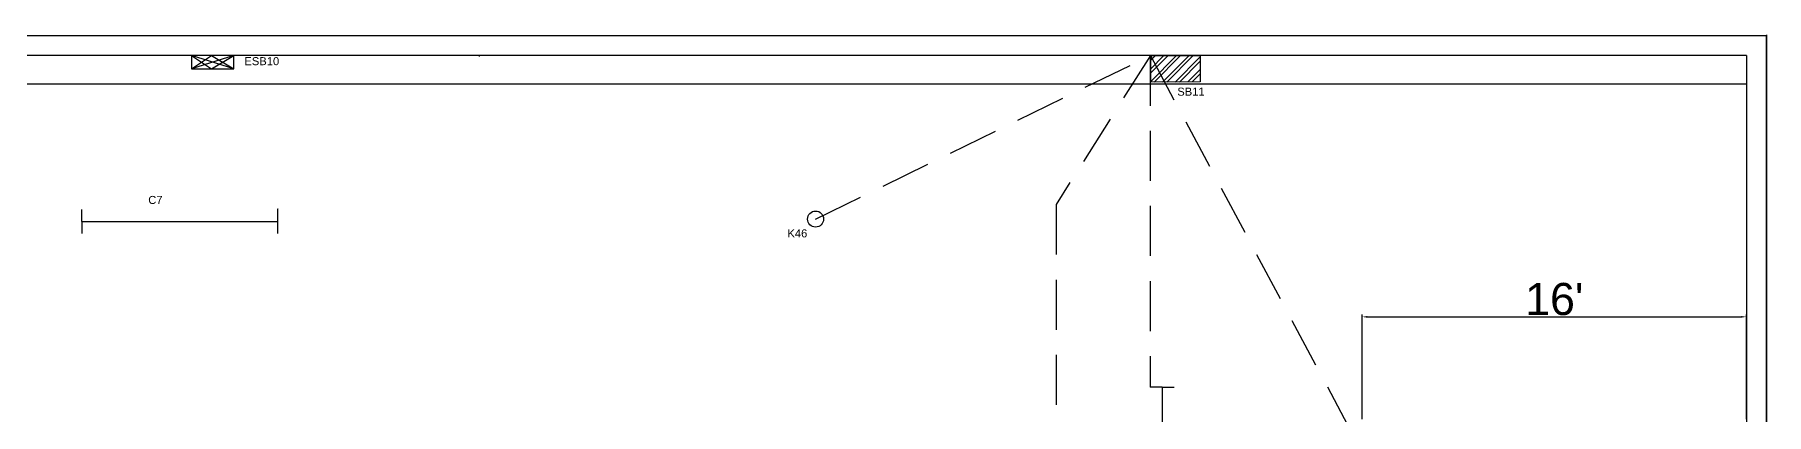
# Model space of a CAD drawing. Header units: millimetres. Extents: x 2433 to 8130, y 439 to 3000.
# Drawn here: x 6016 to 6882, y 2124 to 2313 of the extents above; entities that cross this region are included whole.
import ezdxf

# ---------------------------------------------------------------- set-up
doc = ezdxf.new("R2010")
doc.units = ezdxf.units.MM
doc.header["$LTSCALE"] = 100
doc.linetypes.add('HIDDEN', pattern=[0.375, 0.25, -0.125])
for name, color, linetype in [('conduit', 7, 'HIDDEN'), ('fittinglabel', 7, 'Continuous'), ('fittings', 7, 'Continuous'), ('text', 7, 'Continuous')]:
    doc.layers.add(name, color=color, linetype=linetype)
doc.styles.get("Standard").update_dxf_attribs({"font": 'arial.ttf'})
doc.dimstyles.new('dim', dxfattribs={"dimtxt": 16, "dimasz": 2.5, "dimexe": 1.25, "dimexo": 0.625, "dimtad": 1, "dimlunit": 4, "dimtxsty": 'Standard', "dimcen": 2.5, "dimadec": 0, "dimazin": 0, "dimtfac": 1, "dimtmove": 0, "dimatfit": 3, "dimfxl": 1, "dimarcsym": 0})

# ---------------------------------------------------------------- blocks, each defined once
blk = doc.blocks.new('*D21')
at = {"layer": 'Defpoints', "color": 0, "transparency": 16777216}
for p in [(6871.62, 2172.24), (6679.62, 2120.62), (6871.62, 2120.62)]:
    blk.add_point(p, dxfattribs=at)
at = {"layer": 'text', "color": 0, "lineweight": -2, "transparency": 16777216}
for p, q in [((6679.62, 2121.24), (6679.62, 2173.49)), ((6871.62, 2121.24), (6871.62, 2173.49)), ((6682.12, 2172.24), (6869.12, 2172.24))]:
    blk.add_line(p, q, dxfattribs=at)
at = {"layer": 'text', "color": 0, "transparency": 16777216}
for points in [[(6682.12, 2172.66), (6682.12, 2171.83), (6679.62, 2172.24)], [(6869.12, 2172.66), (6869.12, 2171.83), (6871.62, 2172.24)]]:
    blk.add_solid(points, dxfattribs=at)
at = {"layer": 'text', "color": 0, "transparency": 16777216, "insert": (6775.62, 2181.04), "char_height": 16, "attachment_point": 5}
blk.add_mtext("16'", dxfattribs=at)

msp = doc.modelspace()

# ---------------------------------------------------------------- hatches: boundary and pattern name
at = {"layer": 'fittings'}
h = msp.add_hatch(dxfattribs=at)
h.set_pattern_fill('ANSI32', color=256, scale=0.468168, angle=0.143162)
h.set_pattern_definition([(45.14316, (5195.0294, 1770.1136), (-3.161069, 3.145311), []), (45.14316, (5197.1316, 1770.119), (-3.161069, 3.145311), [])])
h.paths.add_polyline_path([(6573.696, 2302.617), (6573.729, 2289.389), (6598.679, 2289.451), (6598.646, 2302.679)])

# ---------------------------------------------------------------- linework, layer by layer
for p, q in [((6871.62, 2312.617), (6881.62, 2312.617)), ((6881.62, 936.749), (6881.62, 2312.617)), ((6881.62, 2312.617), (6881.62, 2302.617)), ((6871.62, 2302.617), (5412.142, 2302.617)), ((5604.986, 2288.59), (6871.62, 2288.59))]:
    msp.add_line(p, q)
for points in [[(6881.62, 2313.031), (6881.62, 936.749), (5184.527, 936.749), (5184.527, 2313.031)], [(5194.527, 2312.617), (6871.62, 2312.617)], [(6871.62, 2302.617), (6871.62, 1140.499)]]:
    msp.add_lwpolyline(points)
at = {"layer": 'conduit'}
for p, q in [((6406.37, 2221.035), (6573.696, 2302.617)), ((6573.696, 2302.617), (6526.545, 2228.29)), ((6573.696, 2302.617), (6573.608, 2137.146)), ((6573.696, 2302.617), (6785.062, 1907.712)), ((6526.545, 2228.29), (6526.545, 1805.11))]:
    msp.add_line(p, q, dxfattribs=at)
at = {"layer": 'fittinglabel'}
for p, q in [((6238.486, 2302.26), (6238.073, 2302.26)), ((6137.74, 2225.913), (6137.328, 2225.913)), ((6579.684, 2137.146), (6573.608, 2137.146))]:
    msp.add_line(p, q, dxfattribs=at)
at = {"layer": 'fittings'}
for p, q in [((6094.341, 2296.078), (6104.37, 2302.617)), ((6115.648, 2296.078), (6094.341, 2302.617)), ((6094.341, 2302.617), (6104.37, 2296.078)), ((6115.648, 2302.617), (6094.341, 2296.078)), ((6104.37, 2302.617), (6115.648, 2296.078)), ((6104.37, 2296.078), (6115.648, 2302.617)), ((6039.65, 2219.896), (6039.65, 2225.854)), ((6137.328, 2225.913), (6137.328, 2219.896)), ((6137.328, 2225.913), (6137.328, 2213.82)), ((6039.65, 2219.896), (6137.328, 2219.896)), ((6039.65, 2219.896), (6039.65, 2213.82)), ((6579.684, 2137.146), (6579.684, 2039.468)), ((6579.684, 2137.146), (6585.642, 2137.146))]:
    msp.add_line(p, q, dxfattribs=at)
for points in [[(6094.341, 2296.078), (6115.648, 2296.078), (6115.648, 2302.617), (6094.341, 2302.617)], [(6573.696, 2302.617), (6598.646, 2302.679), (6598.679, 2289.451), (6573.729, 2289.389)]]:
    msp.add_lwpolyline(points, close=True, dxfattribs=at)
msp.add_circle((6406.37, 2221.035), 4.013, dxfattribs=at)

# ---------------------------------------------------------------- texts
at = {"layer": 'fittinglabel', "char_height": 4, "attachment_point": 1}
for s, width, insert in [('ESB10', 34.73614, (6120.857, 2301.822)), ('SB11', 28.1655, (6587.167, 2286.618)), ('C7', 36.23524, (6072.796, 2232.581)), ('K46', 13.81795, (6392.297, 2215.913))]:
    msp.add_mtext_dynamic_manual_height_columns(s, width=width, gutter_width=20, heights=[0], dxfattribs=dict(at, insert=insert))

# ---------------------------------------------------------------- dimensions: what is measured, and where the dimension line sits
at = {"layer": 'text'}
dim = msp.add_linear_dim(base=(6871.62, 2172.243), p1=(6679.62, 2120.617), p2=(6871.62, 2120.617), dimstyle='dim', dxfattribs=at)
dim.commit()
dim.dimension.update_dxf_attribs({"geometry": '*D21', "text_midpoint": (6775.62, 2181.037)})

doc.saveas('drawing.dxf')
